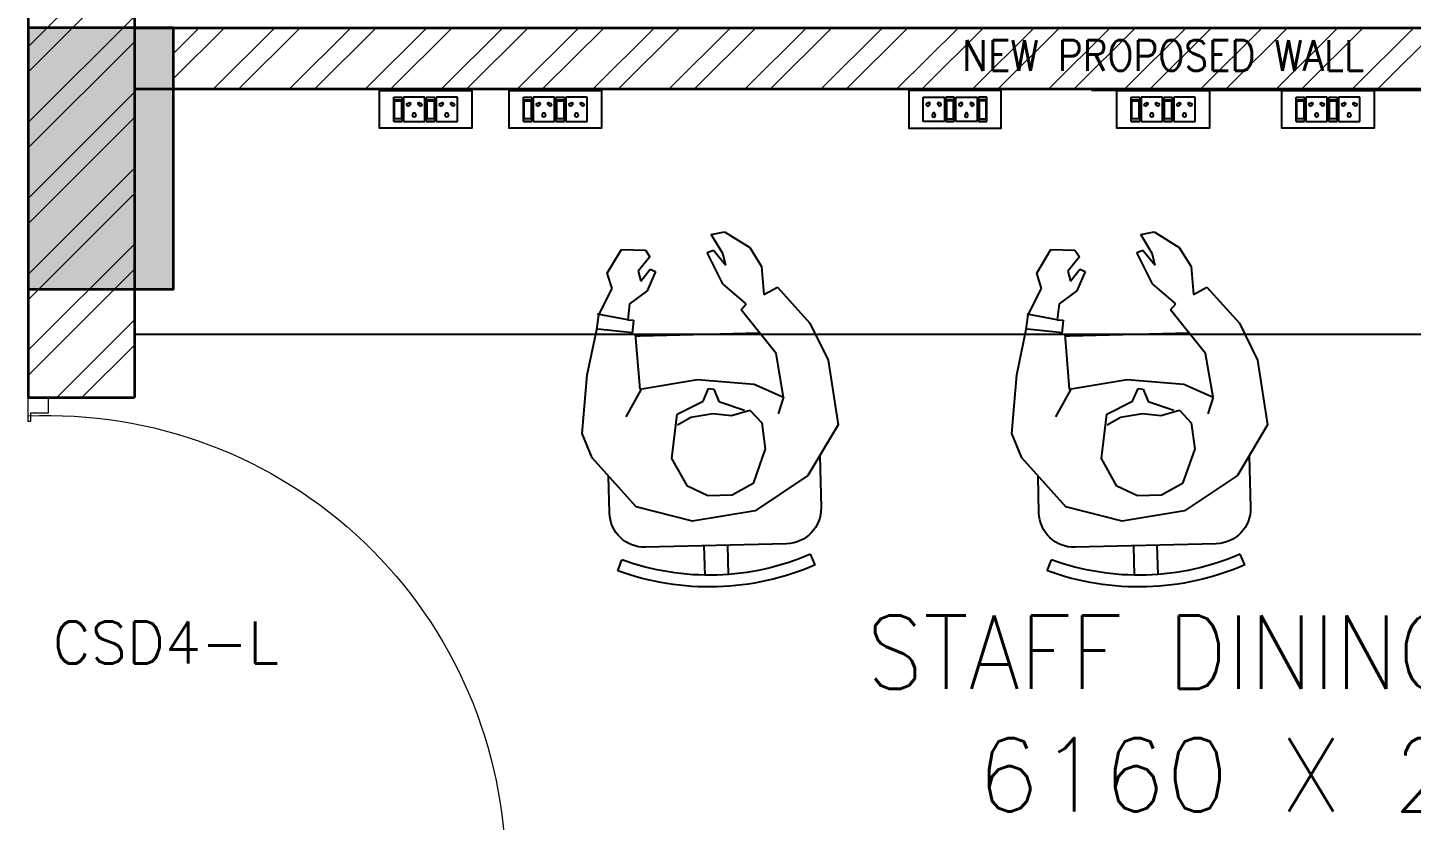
# Model space of a CAD drawing. Extents: x -52083 to 49512, y -145230 to 20224.
# Drawn here: x -30739 to -27356, y -10182 to -8243 of the extents above; entities that cross this region are included whole.
import ezdxf
from ezdxf.enums import TextEntityAlignment as Align

# ---------------------------------------------------------------- set-up
doc = ezdxf.new("R2010")
doc.units = 0
doc.header["$LTSCALE"] = 0.5
doc.header["$MEASUREMENT"] = 0
for name, color, linetype, lineweight in [('1200x2100 Door', 5, 'Continuous', 5), ('COL', 1, 'Continuous', 35), ('Furniture', 30, 'Continuous', 13), ('Hatch-1', 8, 'Continuous', 5), ('Sa-Block Text', 7, 'Continuous', 18), ('wall-1', 7, 'Continuous', 35)]:
    doc.layers.add(name, color=color, linetype=linetype, lineweight=lineweight)
for name, color, linetype in [('GODREJ CHAIR', 22, 'Continuous'), ('Godrej Furniture', 21, 'Continuous'), ('PDF_Text', 5, 'Continuous'), ('SA-6MRP', 1, 'Continuous'), ('SA-6MUP', 223, 'Continuous')]:
    doc.layers.add(name, color=color, linetype=linetype)
doc.styles.add('RomanS', font='romans.shx')
doc.styles.get("Standard").update_dxf_attribs({"font": 'romans.shx'})
pattern_1 = [(45, (5394.74, 2e-13), (-92.80777, 92.80777), []), (45, (5456.61, 2e-13), (-92.80777, 92.80777), [])]

# ---------------------------------------------------------------- blocks, each defined once
blk = doc.blocks.new('SD 1200x2100')
at = {"layer": '1200x2100 Door'}
for p, q in [((289771.1, 46661.9), (289771.1, 46711.8)), ((289771.1, 46711.8), (289829.5, 46711.8)), ((289771.1, 46661.9), (289771.1, 46711.8)), ((289809.4, 46661.9), (289809.4, 46705.1)), ((289809.4, 46705.1), (289829.5, 46705.1)), ((289829.5, 46705.1), (289829.5, 46711.8)), ((290971.1, 46711.8), (290912.7, 46711.8)), ((290912.7, 46705.1), (290912.7, 46711.8)), ((290932.8, 46705.1), (290912.7, 46705.1)), ((290932.8, 46661.9), (290932.8, 46705.1)), ((290971.1, 46661.9), (290971.1, 46711.8)), ((289771.1, 46661.9), (289809.4, 46661.9)), ((290971.1, 46661.9), (290932.8, 46661.9)), ((290932.8, 46661.9), (290932.8, 45543.9))]:
    blk.add_line(p, q, dxfattribs=at)
blk.add_arc((290932.8, 46661.9), 1118, 177.4426, 270, dxfattribs=at)
blk = doc.blocks.new('*U605')
at = {"ltscale": 300}
for p, q in [((-78.1, 29.8), (-78.1, -29.8)), ((-78.1, 29.8), (-78.1, -29.8)), ((-57.3, 29.8), (-78.1, 29.8)), ((-78.1, 29.8), (-57.3, 29.8)), ((-76.3, 23.3), (-76.3, -23.3)), ((-59.1, 23.3), (-76.3, 23.3)), ((-59.1, -23.3), (-59.1, 23.3)), ((-57.3, -29.8), (-57.3, 29.8)), ((-53.9, 29.8), (-1.7, 29.8)), ((-53.9, -29.8), (-53.9, 29.8)), ((-1.7, 29.8), (-1.7, -29.8)), ((1.7, 29.8), (1.7, -29.8)), ((1.7, 29.8), (1.7, -29.8)), ((22.5, 29.8), (1.7, 29.8)), ((1.7, 29.8), (22.5, 29.8)), ((3.5, 23.3), (3.5, -23.3)), ((20.7, 23.3), (3.5, 23.3)), ((20.7, -23.3), (20.7, 23.3)), ((22.5, -29.8), (22.5, 29.8)), ((25.9, -29.8), (25.9, 29.8)), ((25.9, 29.8), (78.1, 29.8)), ((78.1, 29.8), (78.1, -29.8)), ((-78.1, -29.8), (-57.3, -29.8)), ((-76.3, -21.2), (-59.1, -21.2)), ((-76.3, -23.3), (-59.1, -23.3)), ((-1.7, -29.8), (-53.9, -29.8)), ((1.7, -29.8), (22.5, -29.8)), ((3.5, -21.2), (20.7, -21.2)), ((3.5, -23.3), (20.7, -23.3)), ((78.1, -29.8), (25.9, -29.8))]:
    blk.add_line(p, q, dxfattribs=at)
blk.add_lwpolyline([(-113, -46), (113, -46), (113, 46), (-113, 46)], close=True, dxfattribs=at)
for centre, radius, start, end in [((-27.8, 14.7), 4.06, 307.1584, 232.8416), ((-27.8, 10.6), 2.59, 161.4031, 18.5969), ((52, 14.7), 4.06, 307.1584, 232.8416), ((52, 10.6), 2.59, 161.4031, 18.5969), ((-42.7, -11.6), 3.5, 5.2689, 272.51), ((-39.9, -14), 2.82, 202.6838, 75.0951), ((-15.7, -14), 2.82, 104.9049, 337.3162), ((-12.9, -11.6), 3.5, 267.49, 174.7311), ((37.1, -11.6), 3.5, 5.2689, 272.51), ((39.9, -14), 2.82, 202.6838, 75.0951), ((64.1, -14), 2.82, 104.9049, 337.3162), ((66.9, -11.6), 3.5, 267.49, 174.7311)]:
    blk.add_arc(centre, radius, start, end, dxfattribs=at)
at = {"layer": 'Sa-Block Text', "flags": 1}
for tag, p in [('PROJECTNAME', (102.4, 776)), ('FLOOR', (102.4, 686.5)), ('LABNAME', (102.4, 577)), ('ITEMNO:', (102.4, 479.7))]:
    blk.add_attdef(tag, text='', height=65, dxfattribs=at).set_placement(p, align=Align.MIDDLE_CENTER)
at = {"layer": 'Sa-Block Text'}
blk.add_attdef('CATALOGUE', text='', height=65, dxfattribs=at).set_placement((102.4, 360.5), align=Align.MIDDLE_CENTER)
blk = doc.blocks.new('CHMAN')
at = {"layer": 'GODREJ CHAIR', "linetype": 'ByBlock'}
for p, q in [((-17.5, 234.5), (62, 271.2)), ((62, 271.2), (199.9, 288.9)), ((199.9, 288.9), (306.2, 222.2)), ((-95.8, 167.3), (-17.5, 234.5)), ((306.2, 222.2), (378.7, 107.9)), ((-81, 138.3), (-95.8, 167.3)), ((45.1, 161.1), (-49.5, 88.9)), ((138.1, 174.5), (45.1, 161.1)), ((108.7, 112.9), (138.1, 174.5)), ((138.1, 174.5), (173.3, 162.5)), ((-182.1, 110.6), (-140.9, 134.8)), ((-140.9, 134.8), (-81, 138.3)), ((164.4, 102.4), (191.8, 126.9)), ((191.8, 126.9), (247.3, 132.9)), ((247.3, 132.9), (320.2, 105.3)), ((-216.3, 58), (-182.1, 110.6)), ((-62.2, 100.2), (-105.7, 51.8)), ((-49.5, 88.9), (-62.2, 100.2)), ((95.8, -7.3), (108.7, 112.9)), ((144.1, 36.6), (163.6, 90.8)), ((174.5, 62.6), (164.4, 102.4)), ((320.2, 105.3), (343.8, 60)), ((378.7, 107.9), (397, -25.4)), ((169.4, 23.6), (174.5, 62.6)), ((343.8, 60), (343.8, 8.7)), ((-211.8, 29.6), (-216.3, 58)), ((-170.7, 53.1), (-211.8, 29.6)), ((-178.3, 33.2), (-145.5, 58.8)), ((-173.3, 20.2), (-178.3, 33.2)), ((-105.7, 51.8), (-173.3, 20.2)), ((-145.5, 58.8), (-170.7, 53.1)), ((117.4, 26.5), (144.1, 36.6)), ((115.9, 15.7), (117.4, 26.5)), ((142.7, 3.4), (115.9, 15.7)), ((168.4, -52.4), (142.7, 3.4)), ((175.9, -23.3), (169.4, 23.6)), ((343.8, 8.7), (322.1, -34.6)), ((113.8, -130.6), (95.8, -7.3)), ((191.1, -52.2), (175.9, -23.3)), ((397, -25.4), (363.5, -144.3)), ((263, -66.2), (168.4, -52.4)), ((322.1, -34.6), (263, -66.2)), ((-184.1, -162.3), (-181.7, -111.2)), ((-181.7, -111.2), (-167.6, -101.9)), ((-167.6, -101.9), (-137.5, -127.4)), ((-141.3, -102), (-135.8, -90.6)), ((-116.4, -122.6), (-141.3, -102)), ((-135.8, -90.6), (-95.1, -109.6)), ((-95.1, -109.6), (-68.2, -147.9)), ((-137.5, -127.4), (-116.4, -122.6)), ((-34.8, -152.5), (-33.6, -140)), ((-33.6, -140), (-4.5, -143.5)), ((-6.9, -142), (-16, -216.9)), ((-4.5, -143.5), (-3.9, -137.3)), ((-3.9, -137.3), (113.8, -130.6)), ((115.3, -128.3), (171.8, -161.6)), ((363.5, -144.3), (257, -235.4)), ((-134.6, -193.5), (-184.1, -162.3)), ((-68.2, -147.9), (-34.8, -152.5)), ((-34.8, -152.5), (-48.5, -216.3)), ((-102.3, -184.1), (-134.6, -193.5)), ((-47, -213.9), (-102.3, -184.1)), ((-15.6, -218.8), (-47, -213.9)), ((80.5, -241.4), (-15.6, -218.8)), ((205, -255.4), (80.5, -241.4)), ((257, -235.4), (205, -255.4))]:
    blk.add_line(p, q, dxfattribs=at)
at = {"layer": 'GODREJ CHAIR'}
for p, q in [((264.6, 248.3), (375, 248.3)), ((496.5, 232.8), (473.3, 223.4)), ((450, 173.3), (450, -126.7)), ((0, -126.7), (0, 126.7)), ((512.9, 48.1), (450, 48.1)), ((512.9, -1.9), (450, -1.9)), ((375, -201.7), (296.5, -201.7)), ((498.5, -187), (475.3, -177.6))]:
    blk.add_line(p, q, dxfattribs=at)
at = {"layer": 'GODREJ CHAIR', "extrusion": (0, 0, -1)}
for centre, major_axis, start_param, end_param in [((375, 173.3), (-53, 53), 0.785398, 2.356194), ((-26.7, 20.4), (381.6, 381.6), 0.399692, 1.160927), ((-26.7, 20.4), (-399.3, 399.3), 1.970488, 2.732174), ((75, -126.7), (-53, 53), 5.359292, 5.497787), ((375, -126.7), (53, 53), 0.785398, 2.356194)]:
    blk.add_ellipse(centre, major_axis=major_axis, ratio=1, start_param=start_param, end_param=end_param, dxfattribs=at)
blk = doc.blocks.new('*U684')
for p, q in [((-78.1, 29.8), (-78.1, -29.8)), ((-78.1, 29.8), (-78.1, -29.8)), ((-57.3, 29.8), (-78.1, 29.8)), ((-78.1, 29.8), (-57.3, 29.8)), ((-76.3, 23.3), (-76.3, -23.3)), ((-59.1, 23.3), (-76.3, 23.3)), ((-59.1, -23.3), (-59.1, 23.3)), ((-57.3, -29.8), (-57.3, 29.8)), ((-53.9, 29.8), (-1.7, 29.8)), ((-53.9, -29.8), (-53.9, 29.8)), ((-1.7, 29.8), (-1.7, -29.8)), ((1.7, 29.8), (1.7, -29.8)), ((1.7, 29.8), (1.7, -29.8)), ((22.5, 29.8), (1.7, 29.8)), ((1.7, 29.8), (22.5, 29.8)), ((3.5, 23.3), (3.5, -23.3)), ((20.7, 23.3), (3.5, 23.3)), ((20.7, -23.3), (20.7, 23.3)), ((22.5, -29.8), (22.5, 29.8)), ((25.9, -29.8), (25.9, 29.8)), ((25.9, 29.8), (78.1, 29.8)), ((78.1, 29.8), (78.1, -29.8)), ((-78.1, -29.8), (-57.3, -29.8)), ((-76.3, -21.2), (-59.1, -21.2)), ((-76.3, -23.3), (-59.1, -23.3)), ((-1.7, -29.8), (-53.9, -29.8)), ((1.7, -29.8), (22.5, -29.8)), ((3.5, -21.2), (20.7, -21.2)), ((3.5, -23.3), (20.7, -23.3)), ((78.1, -29.8), (25.9, -29.8))]:
    blk.add_line(p, q)
blk.add_lwpolyline([(-113, -46), (113, -46), (113, 46), (-113, 46)], close=True)
for centre, radius, start, end in [((-27.8, 14.7), 4.06, 307.1584, 232.8416), ((-27.8, 10.6), 2.59, 161.4031, 18.5969), ((52, 14.7), 4.06, 307.1584, 232.8416), ((52, 10.6), 2.59, 161.4031, 18.5969), ((-42.7, -11.6), 3.5, 5.2689, 272.51), ((-39.9, -14), 2.82, 202.6838, 75.0951), ((-15.7, -14), 2.82, 104.9049, 337.3162), ((-12.9, -11.6), 3.5, 267.49, 174.7311), ((37.1, -11.6), 3.5, 5.2689, 272.51), ((39.9, -14), 2.82, 202.6838, 75.0951), ((64.1, -14), 2.82, 104.9049, 337.3162), ((66.9, -11.6), 3.5, 267.49, 174.7311)]:
    blk.add_arc(centre, radius, start, end)
at = {"layer": 'Sa-Block Text', "flags": 1}
for tag, p in [('PROJECTNAME', (14.8, 619.1)), ('FLOOR', (14.8, 529.6)), ('LABNAME', (14.8, 420.1)), ('ITEMNO:', (14.8, 322.8))]:
    blk.add_attdef(tag, text='', height=65, dxfattribs=at).set_placement(p, align=Align.MIDDLE_CENTER)
at = {"layer": 'Sa-Block Text'}
blk.add_attdef('CATALOGUE', text='', height=65, dxfattribs=at).set_placement((14.8, 173.9), align=Align.MIDDLE_CENTER)

msp = doc.modelspace()

# ---------------------------------------------------------------- hatches: boundary and pattern name
at = {"layer": 'COL'}
h = msp.add_hatch(color=256, dxfattribs=at)
h.dxf.hatch_style = 1
h.paths.add_polyline_path([(-30382.5, -8243.3), (-30737.5, -8243.3), (-30737.5, -8883.3), (-30382.5, -8883.3)])
at = {"layer": 'Hatch-1'}
h = msp.add_hatch(dxfattribs=at)
h.set_pattern_fill('ANSI32,_O', color=256, scale=350)
h.set_pattern_definition(pattern_1)
h.paths.add_polyline_path([(-30736, -5508.3), (-30477.7, -5508.3), (-30477.7, -9148.2), (-30736, -9148.2)])
h = msp.add_hatch(dxfattribs=at)
h.set_pattern_fill('ANSI32,_O', color=256, scale=350)
h.set_pattern_definition(pattern_1)
h.paths.add_polyline_path([(-24412.5, -8243.3), (-30382.5, -8243.3), (-30382.5, -8393.3), (-24412.5, -8393.3)])

# ---------------------------------------------------------------- linework, layer by layer
at = {"color": 30}
msp.add_line((-30477.7, -8993.3, 2637.8), (-24917.5, -8993.3, 2637.8), dxfattribs=at)
at = {"layer": 'COL', "elevation": 2637.8}
msp.add_lwpolyline([(-30737.5, -8883.3), (-30382.5, -8883.3), (-30382.5, -8243.3), (-30737.5, -8243.3)], close=True, dxfattribs=at)
at = {"layer": 'Furniture', "color": 5}
msp.add_line((-28138.3, -8397.3, 2637.8), (-27053.3, -8397.3, 2637.8), dxfattribs=at)
at = {"layer": 'Hatch-1', "elevation": 2637.8}
msp.add_lwpolyline([(-30736, -5508.3), (-30477.7, -5508.3), (-30477.7, -9148.2), (-30736, -9148.2)], close=True, dxfattribs=at)
at = {"layer": 'Hatch-1', "color": 5, "elevation": 2637.8}
msp.add_lwpolyline([(-24412.5, -8243.3), (-30382.5, -8243.3), (-30382.5, -8393.3), (-24412.5, -8393.3)], close=True, dxfattribs=at)
at = {"layer": 'wall-1', "color": 5}
for p, q in [((-30476, -8243.3, 2637.8), (-24316.8, -8243.3, 2637.8)), ((-30476, -8393.3, 2637.8), (-24316.8, -8393.3, 2637.8))]:
    msp.add_line(p, q, dxfattribs=at)
at = {"layer": 'wall-1', "color": 7}
msp.add_line((-30737.5, -9148.3, 2637.8), (-30477.7, -9148.2, 2637.8), dxfattribs=at)
at = {"layer": 'wall-1', "color": 7, "elevation": 2637.8}
for points in [[(-30737.5, -5508.2), (-30737.5, -8243.3)], [(-30476.9, -8243.3), (-30477.2, -5508.2)], [(-30737.5, -8243.3), (-30737.5, -9148.3)], [(-30476.8, -9148.3), (-30476.8, -8243.3)]]:
    msp.add_lwpolyline(points, dxfattribs=at)

# ---------------------------------------------------------------- block references
at = {"layer": '1200x2100 Door', "xscale": -1, "rotation": 90}
msp.add_blockref('SD 1200x2100', (15973.2, 280622.8, 2637.8), dxfattribs=at)
at = {"layer": 'Godrej Furniture', "color": 7, "extrusion": (0, 6.12323e-17, -1), "xscale": -1.150000000108399, "yscale": 1.150000000110595, "zscale": -1.150000000108399, "rotation": 88.56288854800951}
for p in [(29095.4, -8993.3, -2637.8), (28045.4, -8993.3, -2637.8)]:
    msp.add_blockref('CHMAN', p, dxfattribs=at)
at = {"layer": 'SA-6MRP', "color": 7, "xscale": -1, "rotation": 180}
for p in [(-29765.8, -8443.3, 2637.8), (-29448.8, -8443.3, 2637.8), (-27962.9, -8443.3, 2637.8), (-27559.8, -8443.3, 2637.8)]:
    msp.add_blockref('*U605', p, dxfattribs=at)
at = {"layer": 'SA-6MUP', "color": 7, "rotation": 180}
msp.add_blockref('*U684', (-28471.6, -8443.3, 2637.8), dxfattribs=at)

# ---------------------------------------------------------------- texts
at = {"layer": '1200x2100 Door', "color": 0, "style": 'RomanS'}
msp.add_text('CSD4-L', height=103.23, dxfattribs=at).set_placement((-30677.7, -9799, 2637.8))
at = {"layer": 'PDF_Text', "attachment_point": 5, "style": 'RomanS'}
for s, insert, char_height, width in [('{\\W0.9;NEW PROPOSED WALL}', (-27962.9, -8311, 2637.8), 75, 1787.831), ('{\\W0.9;STAFF DINING ROOM\\P\\W1;\\C0;6160 X 2425}', (-27601.5, -9921, 2637.8), 180, 2461.8)]:
    msp.add_mtext(s, dxfattribs=dict(at, insert=insert, char_height=char_height, width=width))

doc.saveas('drawing.dxf')
